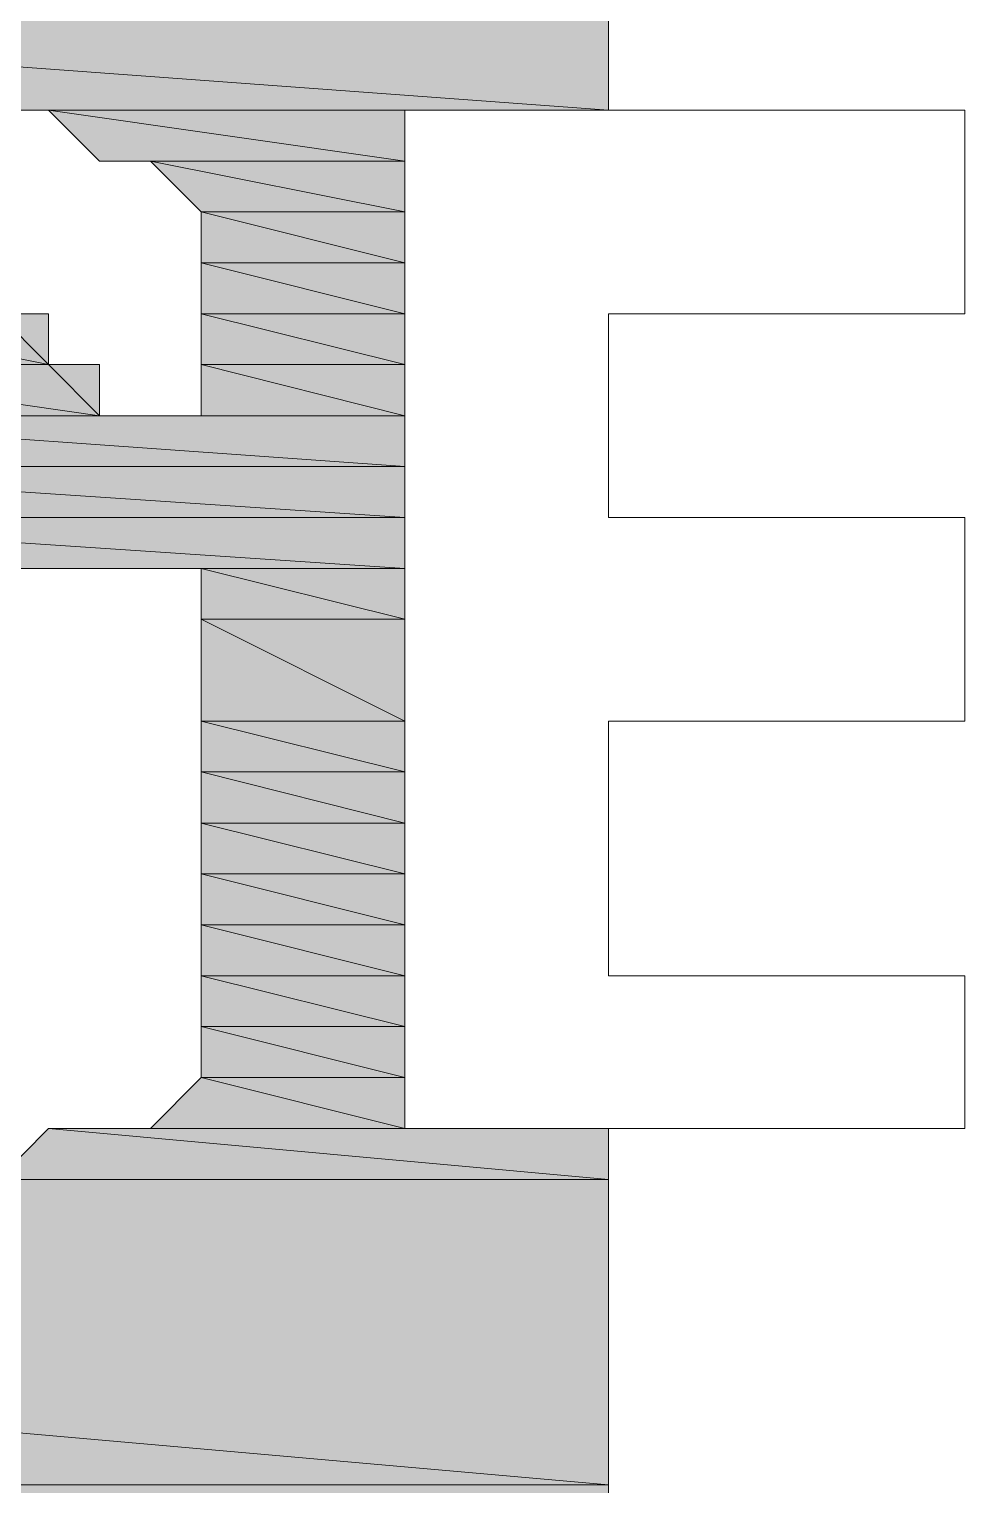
# Model space of a CAD drawing. Extents: x 2504 to 2659, y 706 to 763.
# Drawn here: x 2517.975 to 2518.31, y 754.229 to 754.751 of the extents above; entities that cross this region are included whole.
import ezdxf

# ---------------------------------------------------------------- set-up
doc = ezdxf.new("R2010")
doc.units = 0
doc.header["$MEASUREMENT"] = 0
doc.layers.add('HANBO', color=7, linetype='CONTINUOUS', lineweight=9)

# ---------------------------------------------------------------- blocks, each defined once
blk = doc.blocks.new('ea')
at = {"layer": 'HANBO'}
h = blk.add_hatch(color=256, dxfattribs=at)
h.dxf.hatch_style = 2
h.paths.add_polyline_path([(55.18023, 79.31354), (55.18023, 79.23117), (56.29998, 79.23117)])
h = blk.add_hatch(color=256, dxfattribs=at)
h.dxf.hatch_style = 2
h.paths.add_polyline_path([(55.18023, 79.31354), (56.29998, 79.31354), (56.29998, 79.23117)])
h = blk.add_hatch(color=256, dxfattribs=at)
h.dxf.hatch_style = 2
h.paths.add_polyline_path([(56.11883, 79.23117), (56.13532, 79.21475), (56.23411, 79.21475)])
h = blk.add_hatch(color=256, dxfattribs=at)
h.dxf.hatch_style = 2
h.paths.add_polyline_path([(56.11883, 79.23117), (56.23411, 79.23117), (56.23411, 79.21475)])
h = blk.add_hatch(color=256, dxfattribs=at)
h.dxf.hatch_style = 2
h.paths.add_polyline_path([(56.1518, 79.21475), (56.16828, 79.19832), (56.23411, 79.19832)])
h = blk.add_hatch(color=256, dxfattribs=at)
h.dxf.hatch_style = 2
h.paths.add_polyline_path([(56.1518, 79.21475), (56.23411, 79.21475), (56.23411, 79.19832)])
h = blk.add_hatch(color=256, dxfattribs=at)
h.dxf.hatch_style = 2
h.paths.add_polyline_path([(56.16828, 79.19832), (56.16828, 79.18178), (56.23411, 79.18178)])
h = blk.add_hatch(color=256, dxfattribs=at)
h.dxf.hatch_style = 2
h.paths.add_polyline_path([(56.16828, 79.19832), (56.23411, 79.19832), (56.23411, 79.18178)])
h = blk.add_hatch(color=256, dxfattribs=at)
h.dxf.hatch_style = 2
h.paths.add_polyline_path([(56.16828, 79.18178), (56.16828, 79.16535), (56.23411, 79.16535)])
h = blk.add_hatch(color=256, dxfattribs=at)
h.dxf.hatch_style = 2
h.paths.add_polyline_path([(56.16828, 79.18178), (56.23411, 79.18178), (56.23411, 79.16535)])
h = blk.add_hatch(color=256, dxfattribs=at)
h.dxf.hatch_style = 2
h.paths.add_polyline_path([(56.03653, 79.16535), (56.02005, 79.14892), (56.11883, 79.14892)])
h = blk.add_hatch(color=256, dxfattribs=at)
h.dxf.hatch_style = 2
h.paths.add_polyline_path([(56.03653, 79.16535), (56.11883, 79.16535), (56.11883, 79.14892)])
h = blk.add_hatch(color=256, dxfattribs=at)
h.dxf.hatch_style = 2
h.paths.add_polyline_path([(56.16828, 79.16535), (56.16828, 79.14892), (56.23411, 79.14892)])
h = blk.add_hatch(color=256, dxfattribs=at)
h.dxf.hatch_style = 2
h.paths.add_polyline_path([(56.16828, 79.16535), (56.23411, 79.16535), (56.23411, 79.14892)])
h = blk.add_hatch(color=256, dxfattribs=at)
h.dxf.hatch_style = 2
h.paths.add_polyline_path([(56.02005, 79.14892), (56.00356, 79.13239), (56.13532, 79.13239)])
h = blk.add_hatch(color=256, dxfattribs=at)
h.dxf.hatch_style = 2
h.paths.add_polyline_path([(56.02005, 79.14892), (56.13532, 79.14892), (56.13532, 79.13239)])
h = blk.add_hatch(color=256, dxfattribs=at)
h.dxf.hatch_style = 2
h.paths.add_polyline_path([(56.16828, 79.14892), (56.16828, 79.13239), (56.23411, 79.13239)])
h = blk.add_hatch(color=256, dxfattribs=at)
h.dxf.hatch_style = 2
h.paths.add_polyline_path([(56.16828, 79.14892), (56.23411, 79.14892), (56.23411, 79.13239)])
h = blk.add_hatch(color=256, dxfattribs=at)
h.dxf.hatch_style = 2
h.paths.add_polyline_path([(56.00356, 79.13239), (55.98713, 79.11596), (56.23411, 79.11596)])
h = blk.add_hatch(color=256, dxfattribs=at)
h.dxf.hatch_style = 2
h.paths.add_polyline_path([(56.00356, 79.13239), (56.23411, 79.13239), (56.23411, 79.11596)])
h = blk.add_hatch(color=256, dxfattribs=at)
h.dxf.hatch_style = 2
h.paths.add_polyline_path([(55.98713, 79.11596), (55.98713, 79.09942), (56.23411, 79.09942)])
h = blk.add_hatch(color=256, dxfattribs=at)
h.dxf.hatch_style = 2
h.paths.add_polyline_path([(55.98713, 79.11596), (56.23411, 79.11596), (56.23411, 79.09942)])
h = blk.add_hatch(color=256, dxfattribs=at)
h.dxf.hatch_style = 2
h.paths.add_polyline_path([(55.98713, 79.09942), (55.98713, 79.08299), (56.23411, 79.08299)])
h = blk.add_hatch(color=256, dxfattribs=at)
h.dxf.hatch_style = 2
h.paths.add_polyline_path([(55.98713, 79.09942), (56.23411, 79.09942), (56.23411, 79.08299)])
h = blk.add_hatch(color=256, dxfattribs=at)
h.dxf.hatch_style = 2
h.paths.add_polyline_path([(56.16828, 79.08299), (56.16828, 79.06656), (56.23411, 79.06656)])
h = blk.add_hatch(color=256, dxfattribs=at)
h.dxf.hatch_style = 2
h.paths.add_polyline_path([(56.16828, 79.08299), (56.23411, 79.08299), (56.23411, 79.06656)])
h = blk.add_hatch(color=256, dxfattribs=at)
h.dxf.hatch_style = 2
h.paths.add_polyline_path([(56.16828, 79.06656), (56.16828, 79.0336), (56.23411, 79.0336)])
h = blk.add_hatch(color=256, dxfattribs=at)
h.dxf.hatch_style = 2
h.paths.add_polyline_path([(56.16828, 79.06656), (56.23411, 79.06656), (56.23411, 79.0336)])
h = blk.add_hatch(color=256, dxfattribs=at)
h.dxf.hatch_style = 2
h.paths.add_polyline_path([(56.16828, 79.0336), (56.16828, 79.01717), (56.23411, 79.01717)])
h = blk.add_hatch(color=256, dxfattribs=at)
h.dxf.hatch_style = 2
h.paths.add_polyline_path([(56.16828, 79.0336), (56.23411, 79.0336), (56.23411, 79.01717)])
h = blk.add_hatch(color=256, dxfattribs=at)
h.dxf.hatch_style = 2
h.paths.add_polyline_path([(56.16828, 79.01717), (56.16828, 79.00063), (56.23411, 79.00063)])
h = blk.add_hatch(color=256, dxfattribs=at)
h.dxf.hatch_style = 2
h.paths.add_polyline_path([(56.16828, 79.01717), (56.23411, 79.01717), (56.23411, 79.00063)])
h = blk.add_hatch(color=256, dxfattribs=at)
h.dxf.hatch_style = 2
h.paths.add_polyline_path([(56.16828, 79.00063), (56.16828, 78.9842), (56.23411, 78.9842)])
h = blk.add_hatch(color=256, dxfattribs=at)
h.dxf.hatch_style = 2
h.paths.add_polyline_path([(56.16828, 79.00063), (56.23411, 79.00063), (56.23411, 78.9842)])
h = blk.add_hatch(color=256, dxfattribs=at)
h.dxf.hatch_style = 2
h.paths.add_polyline_path([(56.16828, 78.9842), (56.16828, 78.96777), (56.23411, 78.96777)])
h = blk.add_hatch(color=256, dxfattribs=at)
h.dxf.hatch_style = 2
h.paths.add_polyline_path([(56.16828, 78.9842), (56.23411, 78.9842), (56.23411, 78.96777)])
h = blk.add_hatch(color=256, dxfattribs=at)
h.dxf.hatch_style = 2
h.paths.add_polyline_path([(56.16828, 78.96777), (56.16828, 78.95123), (56.23411, 78.95123)])
h = blk.add_hatch(color=256, dxfattribs=at)
h.dxf.hatch_style = 2
h.paths.add_polyline_path([(56.16828, 78.96777), (56.23411, 78.96777), (56.23411, 78.95123)])
h = blk.add_hatch(color=256, dxfattribs=at)
h.dxf.hatch_style = 2
h.paths.add_polyline_path([(56.16828, 78.95123), (56.16828, 78.93481), (56.23411, 78.93481)])
h = blk.add_hatch(color=256, dxfattribs=at)
h.dxf.hatch_style = 2
h.paths.add_polyline_path([(56.16828, 78.95123), (56.23411, 78.95123), (56.23411, 78.93481)])
h = blk.add_hatch(color=256, dxfattribs=at)
h.dxf.hatch_style = 2
h.paths.add_polyline_path([(56.16828, 78.93481), (56.16828, 78.91838), (56.23411, 78.91838)])
h = blk.add_hatch(color=256, dxfattribs=at)
h.dxf.hatch_style = 2
h.paths.add_polyline_path([(56.16828, 78.93481), (56.23411, 78.93481), (56.23411, 78.91838)])
h = blk.add_hatch(color=256, dxfattribs=at)
h.dxf.hatch_style = 2
h.paths.add_polyline_path([(56.16828, 78.91838), (56.1518, 78.90184), (56.23411, 78.90184)])
h = blk.add_hatch(color=256, dxfattribs=at)
h.dxf.hatch_style = 2
h.paths.add_polyline_path([(56.16828, 78.91838), (56.23411, 78.91838), (56.23411, 78.90184)])
h = blk.add_hatch(color=256, dxfattribs=at)
h.dxf.hatch_style = 2
h.paths.add_polyline_path([(56.11883, 78.90184), (56.10241, 78.88541), (56.29998, 78.88541)])
h = blk.add_hatch(color=256, dxfattribs=at)
h.dxf.hatch_style = 2
h.paths.add_polyline_path([(56.11883, 78.90184), (56.29998, 78.90184), (56.29998, 78.88541)])
h = blk.add_hatch(color=256, dxfattribs=at)
h.dxf.hatch_style = 2
h.paths.add_polyline_path([(55.18023, 78.88541), (55.18023, 78.78662), (56.29998, 78.78662)])
h = blk.add_hatch(color=256, dxfattribs=at)
h.dxf.hatch_style = 2
h.paths.add_polyline_path([(55.18023, 78.88541), (56.29998, 78.88541), (56.29998, 78.78662)])
h = blk.add_hatch(color=256, dxfattribs=at)
h.dxf.hatch_style = 2
h.paths.add_polyline_path([(56.02005, 78.78662), (56.29998, 78.78662), (56.29998, 78.29257)])
at = {"layer": 'HANBO', "lineweight": 0}
for points in [[(56.29998, 79.23117), (56.29998, 79.79105)], [(55.18023, 79.31354), (55.18023, 79.23117), (56.29998, 79.23117), (55.18023, 79.31354)], [(55.18023, 79.31354), (56.29998, 79.31354), (56.29998, 79.23117), (55.18023, 79.31354)], [(55.74011, 79.23117), (55.75659, 79.23117), (56.29998, 79.23117), (55.74011, 79.23117)], [(56.06944, 79.16535), (56.08592, 79.16535), (56.10241, 79.16535), (56.11883, 79.14892), (56.13532, 79.13239), (56.1518, 79.13239), (56.16828, 79.13239), (56.16828, 79.19832), (56.1518, 79.21475), (56.13532, 79.21475), (56.11883, 79.23117), (56.10241, 79.23117), (56.08592, 79.23117), (56.06944, 79.23117)], [(56.06944, 79.23117), (56.08592, 79.23117), (56.29998, 79.23117), (56.06944, 79.23117)], [(56.08592, 79.23117), (56.10241, 79.23117), (56.29998, 79.23117), (56.08592, 79.23117)], [(56.10241, 79.23117), (56.11883, 79.23117), (56.29998, 79.23117), (56.10241, 79.23117)], [(56.11883, 79.23117), (56.13532, 79.21475), (56.23411, 79.21475), (56.11883, 79.23117)], [(56.11883, 79.23117), (56.23411, 79.23117), (56.23411, 79.21475), (56.11883, 79.23117)], [(56.23411, 79.23117), (56.23411, 78.90184)], [(56.29998, 79.23117), (56.23411, 79.23117)], [(56.41526, 79.23117), (56.29998, 79.23117)], [(56.41526, 79.16535), (56.41526, 79.23117)], [(56.13532, 79.21475), (56.1518, 79.21475), (56.23411, 79.21475), (56.13532, 79.21475)], [(56.1518, 79.21475), (56.16828, 79.19832), (56.23411, 79.19832), (56.1518, 79.21475)], [(56.1518, 79.21475), (56.23411, 79.21475), (56.23411, 79.19832), (56.1518, 79.21475)], [(56.16828, 79.19832), (56.16828, 79.18178), (56.23411, 79.18178), (56.16828, 79.19832)], [(56.16828, 79.19832), (56.23411, 79.19832), (56.23411, 79.18178), (56.16828, 79.19832)], [(56.16828, 79.18178), (56.16828, 79.16535), (56.23411, 79.16535), (56.16828, 79.18178)], [(56.16828, 79.18178), (56.23411, 79.18178), (56.23411, 79.16535), (56.16828, 79.18178)], [(56.03653, 79.16535), (56.02005, 79.14892), (56.11883, 79.14892), (56.03653, 79.16535)], [(56.03653, 79.16535), (56.10241, 79.16535), (56.11883, 79.16535), (56.03653, 79.16535)], [(56.03653, 79.16535), (56.11883, 79.16535), (56.11883, 79.14892), (56.03653, 79.16535)], [(56.16828, 79.16535), (56.16828, 79.14892), (56.23411, 79.14892), (56.16828, 79.16535)], [(56.16828, 79.16535), (56.23411, 79.16535), (56.23411, 79.14892), (56.16828, 79.16535)], [(56.29998, 79.09942), (56.29998, 79.16535)], [(56.29998, 79.16535), (56.3329, 79.16535)], [(56.3329, 79.16535), (56.41526, 79.16535)], [(56.02005, 79.14892), (56.00356, 79.13239), (56.13532, 79.13239), (56.02005, 79.14892)], [(56.02005, 79.14892), (56.11883, 79.14892), (56.13532, 79.14892), (56.02005, 79.14892)], [(56.02005, 79.14892), (56.13532, 79.14892), (56.13532, 79.13239), (56.02005, 79.14892)], [(56.16828, 79.14892), (56.16828, 79.13239), (56.23411, 79.13239), (56.16828, 79.14892)], [(56.16828, 79.14892), (56.23411, 79.14892), (56.23411, 79.13239), (56.16828, 79.14892)], [(56.00356, 79.13239), (55.98713, 79.11596), (56.23411, 79.11596), (56.00356, 79.13239)], [(56.00356, 79.13239), (56.13532, 79.13239), (56.1518, 79.13239), (56.00356, 79.13239)], [(56.00356, 79.13239), (56.23411, 79.13239), (56.23411, 79.11596), (56.00356, 79.13239)], [(55.98713, 79.11596), (55.98713, 79.09942), (56.23411, 79.09942), (55.98713, 79.11596)], [(55.98713, 79.11596), (56.23411, 79.11596), (56.23411, 79.09942), (55.98713, 79.11596)], [(55.98713, 79.09942), (55.98713, 79.08299), (56.23411, 79.08299), (55.98713, 79.09942)], [(55.98713, 79.09942), (56.23411, 79.09942), (56.23411, 79.08299), (55.98713, 79.09942)], [(56.3329, 79.09942), (56.29998, 79.09942)], [(56.41526, 79.0336), (56.41526, 79.09942), (56.3329, 79.09942)], [(55.95417, 78.93481), (55.97065, 78.91838), (55.98713, 78.90184), (56.00356, 78.90184), (56.02005, 78.88541), (56.03653, 78.88541), (56.05296, 78.88541), (56.06944, 78.88541), (56.08592, 78.88541), (56.10241, 78.88541), (56.11883, 78.90184), (56.13532, 78.90184), (56.1518, 78.90184), (56.16828, 78.91838), (56.16828, 79.08299)], [(56.16828, 79.08299), (56.03653, 79.08299), (56.03653, 79.01717), (56.10241, 79.01717), (56.10241, 78.95123), (56.08592, 78.95123)], [(56.16828, 79.08299), (56.16828, 79.06656), (56.23411, 79.06656), (56.16828, 79.08299)], [(56.16828, 79.08299), (56.23411, 79.08299), (56.23411, 79.06656), (56.16828, 79.08299)], [(56.16828, 79.06656), (56.16828, 79.0336), (56.23411, 79.0336), (56.16828, 79.06656)], [(56.16828, 79.06656), (56.23411, 79.06656), (56.23411, 79.0336), (56.16828, 79.06656)], [(56.16828, 79.0336), (56.16828, 79.01717), (56.23411, 79.01717), (56.16828, 79.0336)], [(56.16828, 79.0336), (56.23411, 79.0336), (56.23411, 79.01717), (56.16828, 79.0336)], [(56.29998, 78.95123), (56.29998, 79.0336)], [(56.29998, 79.0336), (56.3329, 79.0336)], [(56.3329, 79.0336), (56.41526, 79.0336)], [(56.16828, 79.01717), (56.16828, 79.00063), (56.23411, 79.00063), (56.16828, 79.01717)], [(56.16828, 79.01717), (56.23411, 79.01717), (56.23411, 79.00063), (56.16828, 79.01717)], [(56.16828, 79.00063), (56.16828, 78.9842), (56.23411, 78.9842), (56.16828, 79.00063)], [(56.16828, 79.00063), (56.23411, 79.00063), (56.23411, 78.9842), (56.16828, 79.00063)], [(56.16828, 78.9842), (56.16828, 78.96777), (56.23411, 78.96777), (56.16828, 78.9842)], [(56.16828, 78.9842), (56.23411, 78.9842), (56.23411, 78.96777), (56.16828, 78.9842)], [(56.16828, 78.96777), (56.16828, 78.95123), (56.23411, 78.95123), (56.16828, 78.96777)], [(56.16828, 78.96777), (56.23411, 78.96777), (56.23411, 78.95123), (56.16828, 78.96777)], [(56.16828, 78.95123), (56.16828, 78.93481), (56.23411, 78.93481), (56.16828, 78.95123)], [(56.16828, 78.95123), (56.23411, 78.95123), (56.23411, 78.93481), (56.16828, 78.95123)], [(56.3329, 78.95123), (56.29998, 78.95123)], [(56.41526, 78.90184), (56.41526, 78.95123), (56.3329, 78.95123)], [(56.16828, 78.93481), (56.16828, 78.91838), (56.23411, 78.91838), (56.16828, 78.93481)], [(56.16828, 78.93481), (56.23411, 78.93481), (56.23411, 78.91838), (56.16828, 78.93481)], [(56.16828, 78.91838), (56.1518, 78.90184), (56.23411, 78.90184), (56.16828, 78.91838)], [(56.16828, 78.91838), (56.23411, 78.91838), (56.23411, 78.90184), (56.16828, 78.91838)], [(56.11883, 78.90184), (56.10241, 78.88541), (56.29998, 78.88541), (56.11883, 78.90184)], [(56.13532, 78.90184), (56.11883, 78.90184), (56.23411, 78.90184), (56.13532, 78.90184)], [(56.11883, 78.90184), (56.29998, 78.90184), (56.29998, 78.88541), (56.11883, 78.90184)], [(56.1518, 78.90184), (56.13532, 78.90184), (56.23411, 78.90184), (56.1518, 78.90184)], [(56.23411, 78.90184), (56.29998, 78.90184)], [(56.29998, 78.29257), (56.29998, 78.90184)], [(56.29998, 78.90184), (56.41526, 78.90184)], [(55.18023, 78.88541), (55.18023, 78.78662), (56.29998, 78.78662), (55.18023, 78.88541)], [(55.18023, 78.88541), (56.29998, 78.88541), (56.29998, 78.78662), (55.18023, 78.88541)], [(56.08592, 78.88541), (56.06944, 78.88541), (56.29998, 78.88541), (56.08592, 78.88541)], [(56.10241, 78.88541), (56.08592, 78.88541), (56.29998, 78.88541), (56.10241, 78.88541)]]:
    blk.add_lwpolyline(points, dxfattribs=at)
for points in [[(55.74011, 79.23117), (55.74011, 79.23117), (56.29998, 79.23117), (56.29998, 79.23117), (56.29998, 79.23117), (55.74011, 79.23117), (55.74011, 79.23117)], [(56.06944, 79.23117), (56.06944, 79.23117), (56.29998, 79.23117), (56.29998, 79.23117), (56.29998, 79.23117), (56.06944, 79.23117), (56.06944, 79.23117)], [(56.08592, 79.23117), (56.08592, 79.23117), (56.29998, 79.23117), (56.29998, 79.23117), (56.29998, 79.23117), (56.08592, 79.23117), (56.08592, 79.23117)], [(56.08592, 79.23117), (56.08592, 79.23117), (56.29998, 79.23117), (56.29998, 79.23117), (56.29998, 79.23117), (56.08592, 79.23117), (56.08592, 79.23117)], [(56.08592, 79.23117), (56.08592, 79.23117), (56.29998, 79.23117), (56.29998, 79.23117), (56.29998, 79.23117), (56.08592, 79.23117), (56.08592, 79.23117)], [(56.08592, 79.23117), (56.08592, 79.23117), (56.29998, 79.23117), (56.29998, 79.23117), (56.29998, 79.23117), (56.08592, 79.23117), (56.08592, 79.23117)], [(56.08592, 79.23117), (56.08592, 79.23117), (56.29998, 79.23117), (56.29998, 79.23117), (56.29998, 79.23117), (56.08592, 79.23117), (56.08592, 79.23117)], [(56.10241, 79.23117), (56.10241, 79.23117), (56.29998, 79.23117), (56.29998, 79.23117), (56.29998, 79.23117), (56.10241, 79.23117), (56.10241, 79.23117)], [(56.10241, 79.23117), (56.10241, 79.23117), (56.29998, 79.23117), (56.29998, 79.23117), (56.29998, 79.23117), (56.10241, 79.23117), (56.10241, 79.23117)], [(56.10241, 79.23117), (56.10241, 79.23117), (56.29998, 79.23117), (56.29998, 79.23117), (56.29998, 79.23117), (56.10241, 79.23117), (56.10241, 79.23117)], [(56.10241, 79.23117), (56.10241, 79.23117), (56.29998, 79.23117), (56.29998, 79.23117), (56.29998, 79.23117), (56.10241, 79.23117), (56.10241, 79.23117)], [(56.10241, 79.23117), (56.10241, 79.23117), (56.29998, 79.23117), (56.29998, 79.23117), (56.29998, 79.23117), (56.10241, 79.23117), (56.10241, 79.23117)], [(56.11883, 79.23117), (56.11883, 79.23117), (56.29998, 79.23117), (56.29998, 79.23117), (56.29998, 79.23117), (56.11883, 79.23117), (56.11883, 79.23117)], [(56.11883, 79.23117), (56.11883, 79.23117), (56.29998, 79.23117), (56.29998, 79.23117), (56.29998, 79.23117), (56.11883, 79.23117), (56.11883, 79.23117)], [(56.11883, 79.23117), (56.11883, 79.23117), (56.29998, 79.23117), (56.29998, 79.23117), (56.29998, 79.23117), (56.11883, 79.23117), (56.11883, 79.23117)], [(56.11883, 79.23117), (56.11883, 79.23117), (56.29998, 79.23117), (56.29998, 79.23117), (56.29998, 79.23117), (56.11883, 79.23117), (56.11883, 79.23117)], [(56.23411, 79.23117), (56.23411, 79.23117), (56.29998, 79.23117), (56.29998, 79.23117), (56.29998, 79.23117), (56.23411, 79.23117), (56.23411, 79.23117)], [(56.13532, 79.21475), (56.13532, 79.21475), (56.23411, 79.21475), (56.23411, 79.21475), (56.23411, 79.21475), (56.13532, 79.21475), (56.13532, 79.21475)], [(56.13532, 79.21475), (56.13532, 79.21475), (56.23411, 79.21475), (56.23411, 79.21475), (56.23411, 79.21475), (56.13532, 79.21475), (56.13532, 79.21475)], [(56.13532, 79.21475), (56.13532, 79.21475), (56.23411, 79.21475), (56.23411, 79.21475), (56.23411, 79.21475), (56.13532, 79.21475), (56.13532, 79.21475)], [(56.13532, 79.21475), (56.13532, 79.21475), (56.23411, 79.21475), (56.23411, 79.21475), (56.23411, 79.21475), (56.13532, 79.21475), (56.13532, 79.21475)], [(56.13532, 79.21475), (56.13532, 79.21475), (56.23411, 79.21475), (56.23411, 79.21475), (56.23411, 79.21475), (56.13532, 79.21475), (56.13532, 79.21475)], [(56.13532, 79.21475), (56.13532, 79.21475), (56.23411, 79.21475), (56.23411, 79.21475), (56.23411, 79.21475), (56.13532, 79.21475), (56.13532, 79.21475)], [(56.13532, 79.21475), (56.13532, 79.21475), (56.23411, 79.21475), (56.23411, 79.21475), (56.23411, 79.21475), (56.13532, 79.21475), (56.13532, 79.21475)], [(56.1518, 79.21475), (56.1518, 79.21475), (56.23411, 79.21475), (56.23411, 79.21475), (56.23411, 79.21475), (56.1518, 79.21475), (56.1518, 79.21475)], [(56.1518, 79.21475), (56.1518, 79.21475), (56.23411, 79.21475), (56.23411, 79.21475), (56.23411, 79.21475), (56.1518, 79.21475), (56.1518, 79.21475)], [(56.1518, 79.21475), (56.1518, 79.21475), (56.23411, 79.21475), (56.23411, 79.21475), (56.23411, 79.21475), (56.1518, 79.21475), (56.1518, 79.21475)], [(56.1518, 79.21475), (56.1518, 79.21475), (56.23411, 79.21475), (56.23411, 79.21475), (56.23411, 79.21475), (56.1518, 79.21475), (56.1518, 79.21475)], [(56.1518, 79.21475), (56.1518, 79.21475), (56.23411, 79.21475), (56.23411, 79.21475), (56.23411, 79.21475), (56.1518, 79.21475), (56.1518, 79.21475)], [(56.1518, 79.21475), (56.1518, 79.21475), (56.23411, 79.21475), (56.23411, 79.21475), (56.23411, 79.21475), (56.1518, 79.21475), (56.1518, 79.21475)], [(56.16828, 79.19832), (56.16828, 79.19832), (56.23411, 79.19832), (56.23411, 79.19832), (56.23411, 79.19832), (56.16828, 79.19832), (56.16828, 79.19832)], [(56.16828, 79.19832), (56.16828, 79.19832), (56.23411, 79.19832), (56.23411, 79.19832), (56.23411, 79.19832), (56.16828, 79.19832), (56.16828, 79.19832)], [(56.16828, 79.19832), (56.16828, 79.19832), (56.23411, 79.19832), (56.23411, 79.19832), (56.23411, 79.19832), (56.16828, 79.19832), (56.16828, 79.19832)], [(56.16828, 79.19832), (56.16828, 79.19832), (56.23411, 79.19832), (56.23411, 79.19832), (56.23411, 79.19832), (56.16828, 79.19832), (56.16828, 79.19832)], [(56.16828, 79.19832), (56.16828, 79.19832), (56.23411, 79.19832), (56.23411, 79.19832), (56.23411, 79.19832), (56.16828, 79.19832), (56.16828, 79.19832)], [(56.16828, 79.19832), (56.16828, 79.19832), (56.23411, 79.19832), (56.23411, 79.19832), (56.23411, 79.19832), (56.16828, 79.19832), (56.16828, 79.19832)], [(56.16828, 79.18178), (56.16828, 79.18178), (56.23411, 79.18178), (56.23411, 79.18178), (56.23411, 79.18178), (56.16828, 79.18178), (56.16828, 79.18178)], [(56.16828, 79.18178), (56.16828, 79.18178), (56.23411, 79.18178), (56.23411, 79.18178), (56.23411, 79.18178), (56.16828, 79.18178), (56.16828, 79.18178)], [(56.03653, 79.16535), (56.03653, 79.16535), (56.11883, 79.16535), (56.11883, 79.16535), (56.11883, 79.16535), (56.03653, 79.16535), (56.03653, 79.16535)], [(56.16828, 79.16535), (56.16828, 79.16535), (56.23411, 79.16535), (56.23411, 79.16535), (56.23411, 79.16535), (56.16828, 79.16535), (56.16828, 79.16535)], [(56.16828, 79.16535), (56.16828, 79.16535), (56.23411, 79.16535), (56.23411, 79.16535), (56.23411, 79.16535), (56.16828, 79.16535), (56.16828, 79.16535)], [(56.16828, 79.16535), (56.16828, 79.16535), (56.23411, 79.16535), (56.23411, 79.16535), (56.23411, 79.16535), (56.16828, 79.16535), (56.16828, 79.16535)], [(56.16828, 79.16535), (56.16828, 79.16535), (56.23411, 79.16535), (56.23411, 79.16535), (56.23411, 79.16535), (56.16828, 79.16535), (56.16828, 79.16535)], [(56.16828, 79.16535), (56.16828, 79.16535), (56.23411, 79.16535), (56.23411, 79.16535), (56.23411, 79.16535), (56.16828, 79.16535), (56.16828, 79.16535)], [(56.16828, 79.16535), (56.16828, 79.16535), (56.23411, 79.16535), (56.23411, 79.16535), (56.23411, 79.16535), (56.16828, 79.16535), (56.16828, 79.16535)], [(56.16828, 79.16535), (56.16828, 79.16535), (56.23411, 79.16535), (56.23411, 79.16535), (56.23411, 79.16535), (56.16828, 79.16535), (56.16828, 79.16535)], [(56.16828, 79.16535), (56.16828, 79.16535), (56.23411, 79.16535), (56.23411, 79.16535), (56.23411, 79.16535), (56.16828, 79.16535), (56.16828, 79.16535)], [(56.16828, 79.16535), (56.16828, 79.16535), (56.23411, 79.16535), (56.23411, 79.16535), (56.23411, 79.16535), (56.16828, 79.16535), (56.16828, 79.16535)], [(56.16828, 79.16535), (56.16828, 79.16535), (56.23411, 79.16535), (56.23411, 79.16535), (56.23411, 79.16535), (56.16828, 79.16535), (56.16828, 79.16535)], [(56.16828, 79.16535), (56.16828, 79.16535), (56.23411, 79.16535), (56.23411, 79.16535), (56.23411, 79.16535), (56.16828, 79.16535), (56.16828, 79.16535)], [(56.16828, 79.16535), (56.16828, 79.16535), (56.23411, 79.16535), (56.23411, 79.16535), (56.23411, 79.16535), (56.16828, 79.16535), (56.16828, 79.16535)], [(56.16828, 79.16535), (56.16828, 79.16535), (56.23411, 79.16535), (56.23411, 79.16535), (56.23411, 79.16535), (56.16828, 79.16535), (56.16828, 79.16535)], [(56.16828, 79.16535), (56.16828, 79.16535), (56.23411, 79.16535), (56.23411, 79.16535), (56.23411, 79.16535), (56.16828, 79.16535), (56.16828, 79.16535)], [(56.16828, 79.16535), (56.16828, 79.16535), (56.23411, 79.16535), (56.23411, 79.16535), (56.23411, 79.16535), (56.16828, 79.16535), (56.16828, 79.16535)], [(56.16828, 79.16535), (56.16828, 79.16535), (56.23411, 79.16535), (56.23411, 79.16535), (56.23411, 79.16535), (56.16828, 79.16535), (56.16828, 79.16535)], [(56.16828, 79.16535), (56.16828, 79.16535), (56.23411, 79.16535), (56.23411, 79.16535), (56.23411, 79.16535), (56.16828, 79.16535), (56.16828, 79.16535)], [(56.16828, 79.16535), (56.16828, 79.16535), (56.23411, 79.16535), (56.23411, 79.16535), (56.23411, 79.16535), (56.16828, 79.16535), (56.16828, 79.16535)], [(56.16828, 79.16535), (56.16828, 79.16535), (56.23411, 79.16535), (56.23411, 79.16535), (56.23411, 79.16535), (56.16828, 79.16535), (56.16828, 79.16535)], [(56.16828, 79.16535), (56.16828, 79.16535), (56.23411, 79.16535), (56.23411, 79.16535), (56.23411, 79.16535), (56.16828, 79.16535), (56.16828, 79.16535)], [(56.02005, 79.14892), (56.02005, 79.14892), (56.11883, 79.14892), (56.11883, 79.14892), (56.11883, 79.14892), (56.02005, 79.14892), (56.02005, 79.14892)], [(56.02005, 79.14892), (56.02005, 79.14892), (56.11883, 79.14892), (56.11883, 79.14892), (56.11883, 79.14892), (56.02005, 79.14892), (56.02005, 79.14892)], [(56.02005, 79.14892), (56.02005, 79.14892), (56.11883, 79.14892), (56.11883, 79.14892), (56.11883, 79.14892), (56.02005, 79.14892), (56.02005, 79.14892)], [(56.02005, 79.14892), (56.02005, 79.14892), (56.11883, 79.14892), (56.11883, 79.14892), (56.11883, 79.14892), (56.02005, 79.14892), (56.02005, 79.14892)], [(56.02005, 79.14892), (56.02005, 79.14892), (56.11883, 79.14892), (56.11883, 79.14892), (56.11883, 79.14892), (56.02005, 79.14892), (56.02005, 79.14892)], [(56.02005, 79.14892), (56.02005, 79.14892), (56.11883, 79.14892), (56.11883, 79.14892), (56.11883, 79.14892), (56.02005, 79.14892), (56.02005, 79.14892)], [(56.02005, 79.14892), (56.02005, 79.14892), (56.13532, 79.14892), (56.13532, 79.14892), (56.13532, 79.14892), (56.02005, 79.14892), (56.02005, 79.14892)], [(56.02005, 79.14892), (56.02005, 79.14892), (56.13532, 79.14892), (56.13532, 79.14892), (56.13532, 79.14892), (56.02005, 79.14892), (56.02005, 79.14892)], [(56.02005, 79.14892), (56.02005, 79.14892), (56.13532, 79.14892), (56.13532, 79.14892), (56.13532, 79.14892), (56.02005, 79.14892), (56.02005, 79.14892)], [(56.02005, 79.14892), (56.02005, 79.14892), (56.13532, 79.14892), (56.13532, 79.14892), (56.13532, 79.14892), (56.02005, 79.14892), (56.02005, 79.14892)], [(56.02005, 79.14892), (56.02005, 79.14892), (56.13532, 79.14892), (56.13532, 79.14892), (56.13532, 79.14892), (56.02005, 79.14892), (56.02005, 79.14892)], [(56.02005, 79.14892), (56.02005, 79.14892), (56.13532, 79.14892), (56.13532, 79.14892), (56.13532, 79.14892), (56.02005, 79.14892), (56.02005, 79.14892)], [(56.02005, 79.14892), (56.02005, 79.14892), (56.13532, 79.14892), (56.13532, 79.14892), (56.13532, 79.14892), (56.02005, 79.14892), (56.02005, 79.14892)], [(56.16828, 79.14892), (56.16828, 79.14892), (56.23411, 79.14892), (56.23411, 79.14892), (56.23411, 79.14892), (56.16828, 79.14892), (56.16828, 79.14892)], [(56.16828, 79.14892), (56.16828, 79.14892), (56.23411, 79.14892), (56.23411, 79.14892), (56.23411, 79.14892), (56.16828, 79.14892), (56.16828, 79.14892)], [(56.16828, 79.14892), (56.16828, 79.14892), (56.23411, 79.14892), (56.23411, 79.14892), (56.23411, 79.14892), (56.16828, 79.14892), (56.16828, 79.14892)], [(56.16828, 79.14892), (56.16828, 79.14892), (56.23411, 79.14892), (56.23411, 79.14892), (56.23411, 79.14892), (56.16828, 79.14892), (56.16828, 79.14892)], [(56.16828, 79.14892), (56.16828, 79.14892), (56.23411, 79.14892), (56.23411, 79.14892), (56.23411, 79.14892), (56.16828, 79.14892), (56.16828, 79.14892)], [(56.16828, 79.14892), (56.16828, 79.14892), (56.23411, 79.14892), (56.23411, 79.14892), (56.23411, 79.14892), (56.16828, 79.14892), (56.16828, 79.14892)], [(56.16828, 79.14892), (56.16828, 79.14892), (56.23411, 79.14892), (56.23411, 79.14892), (56.23411, 79.14892), (56.16828, 79.14892), (56.16828, 79.14892)], [(56.16828, 79.14892), (56.16828, 79.14892), (56.23411, 79.14892), (56.23411, 79.14892), (56.23411, 79.14892), (56.16828, 79.14892), (56.16828, 79.14892)], [(56.16828, 79.14892), (56.16828, 79.14892), (56.23411, 79.14892), (56.23411, 79.14892), (56.23411, 79.14892), (56.16828, 79.14892), (56.16828, 79.14892)], [(56.16828, 79.14892), (56.16828, 79.14892), (56.23411, 79.14892), (56.23411, 79.14892), (56.23411, 79.14892), (56.16828, 79.14892), (56.16828, 79.14892)], [(56.16828, 79.14892), (56.16828, 79.14892), (56.23411, 79.14892), (56.23411, 79.14892), (56.23411, 79.14892), (56.16828, 79.14892), (56.16828, 79.14892)], [(56.16828, 79.14892), (56.16828, 79.14892), (56.23411, 79.14892), (56.23411, 79.14892), (56.23411, 79.14892), (56.16828, 79.14892), (56.16828, 79.14892)], [(56.16828, 79.14892), (56.16828, 79.14892), (56.23411, 79.14892), (56.23411, 79.14892), (56.23411, 79.14892), (56.16828, 79.14892), (56.16828, 79.14892)], [(56.16828, 79.14892), (56.16828, 79.14892), (56.23411, 79.14892), (56.23411, 79.14892), (56.23411, 79.14892), (56.16828, 79.14892), (56.16828, 79.14892)], [(56.00356, 79.13239), (56.00356, 79.13239), (56.13532, 79.13239), (56.13532, 79.13239), (56.13532, 79.13239), (56.00356, 79.13239), (56.00356, 79.13239)], [(56.00356, 79.13239), (56.00356, 79.13239), (56.13532, 79.13239), (56.13532, 79.13239), (56.13532, 79.13239), (56.00356, 79.13239), (56.00356, 79.13239)], [(56.00356, 79.13239), (56.00356, 79.13239), (56.1518, 79.13239), (56.1518, 79.13239), (56.1518, 79.13239), (56.00356, 79.13239), (56.00356, 79.13239)], [(56.00356, 79.13239), (56.00356, 79.13239), (56.1518, 79.13239), (56.1518, 79.13239), (56.1518, 79.13239), (56.00356, 79.13239), (56.00356, 79.13239)], [(56.00356, 79.13239), (56.00356, 79.13239), (56.1518, 79.13239), (56.1518, 79.13239), (56.1518, 79.13239), (56.00356, 79.13239), (56.00356, 79.13239)], [(56.00356, 79.13239), (56.00356, 79.13239), (56.1518, 79.13239), (56.1518, 79.13239), (56.1518, 79.13239), (56.00356, 79.13239), (56.00356, 79.13239)], [(56.00356, 79.13239), (56.00356, 79.13239), (56.1518, 79.13239), (56.1518, 79.13239), (56.1518, 79.13239), (56.00356, 79.13239), (56.00356, 79.13239)], [(56.00356, 79.13239), (56.00356, 79.13239), (56.1518, 79.13239), (56.1518, 79.13239), (56.1518, 79.13239), (56.00356, 79.13239), (56.00356, 79.13239)], [(56.00356, 79.13239), (56.00356, 79.13239), (56.1518, 79.13239), (56.1518, 79.13239), (56.1518, 79.13239), (56.00356, 79.13239), (56.00356, 79.13239)], [(56.00356, 79.13239), (56.00356, 79.13239), (56.1518, 79.13239), (56.1518, 79.13239), (56.1518, 79.13239), (56.00356, 79.13239), (56.00356, 79.13239)], [(56.00356, 79.13239), (56.00356, 79.13239), (56.1518, 79.13239), (56.1518, 79.13239), (56.1518, 79.13239), (56.00356, 79.13239), (56.00356, 79.13239)], [(56.00356, 79.13239), (56.00356, 79.13239), (56.1518, 79.13239), (56.1518, 79.13239), (56.1518, 79.13239), (56.00356, 79.13239), (56.00356, 79.13239)], [(56.00356, 79.13239), (56.00356, 79.13239), (56.1518, 79.13239), (56.1518, 79.13239), (56.1518, 79.13239), (56.00356, 79.13239), (56.00356, 79.13239)], [(56.1518, 79.13239), (56.1518, 79.13239), (56.16828, 79.13239), (56.16828, 79.13239), (56.16828, 79.13239), (56.1518, 79.13239), (56.1518, 79.13239)], [(56.16828, 79.13239), (56.16828, 79.13239), (56.23411, 79.13239), (56.23411, 79.13239), (56.23411, 79.13239), (56.16828, 79.13239), (56.16828, 79.13239)], [(56.16828, 79.13239), (56.16828, 79.13239), (56.23411, 79.13239), (56.23411, 79.13239), (56.23411, 79.13239), (56.16828, 79.13239), (56.16828, 79.13239)], [(56.16828, 79.13239), (56.16828, 79.13239), (56.23411, 79.13239), (56.23411, 79.13239), (56.23411, 79.13239), (56.16828, 79.13239), (56.16828, 79.13239)], [(56.16828, 79.13239), (56.16828, 79.13239), (56.23411, 79.13239), (56.23411, 79.13239), (56.23411, 79.13239), (56.16828, 79.13239), (56.16828, 79.13239)], [(56.16828, 79.13239), (56.16828, 79.13239), (56.23411, 79.13239), (56.23411, 79.13239), (56.23411, 79.13239), (56.16828, 79.13239), (56.16828, 79.13239)], [(56.16828, 79.13239), (56.16828, 79.13239), (56.23411, 79.13239), (56.23411, 79.13239), (56.23411, 79.13239), (56.16828, 79.13239), (56.16828, 79.13239)], [(56.16828, 79.13239), (56.16828, 79.13239), (56.23411, 79.13239), (56.23411, 79.13239), (56.23411, 79.13239), (56.16828, 79.13239), (56.16828, 79.13239)], [(56.16828, 79.13239), (56.16828, 79.13239), (56.23411, 79.13239), (56.23411, 79.13239), (56.23411, 79.13239), (56.16828, 79.13239), (56.16828, 79.13239)], [(56.16828, 79.13239), (56.16828, 79.13239), (56.23411, 79.13239), (56.23411, 79.13239), (56.23411, 79.13239), (56.16828, 79.13239), (56.16828, 79.13239)], [(56.16828, 79.13239), (56.16828, 79.13239), (56.23411, 79.13239), (56.23411, 79.13239), (56.23411, 79.13239), (56.16828, 79.13239), (56.16828, 79.13239)], [(56.16828, 79.13239), (56.16828, 79.13239), (56.23411, 79.13239), (56.23411, 79.13239), (56.23411, 79.13239), (56.16828, 79.13239), (56.16828, 79.13239)], [(56.16828, 79.13239), (56.16828, 79.13239), (56.23411, 79.13239), (56.23411, 79.13239), (56.23411, 79.13239), (56.16828, 79.13239), (56.16828, 79.13239)], [(56.16828, 79.13239), (56.16828, 79.13239), (56.23411, 79.13239), (56.23411, 79.13239), (56.23411, 79.13239), (56.16828, 79.13239), (56.16828, 79.13239)], [(56.16828, 79.13239), (56.16828, 79.13239), (56.23411, 79.13239), (56.23411, 79.13239), (56.23411, 79.13239), (56.16828, 79.13239), (56.16828, 79.13239)], [(55.98713, 79.11596), (55.98713, 79.11596), (56.23411, 79.11596), (56.23411, 79.11596), (56.23411, 79.11596), (55.98713, 79.11596), (55.98713, 79.11596)], [(55.98713, 79.11596), (55.98713, 79.11596), (56.23411, 79.11596), (56.23411, 79.11596), (56.23411, 79.11596), (55.98713, 79.11596), (55.98713, 79.11596)], [(55.98713, 79.11596), (55.98713, 79.11596), (56.23411, 79.11596), (56.23411, 79.11596), (56.23411, 79.11596), (55.98713, 79.11596), (55.98713, 79.11596)], [(55.98713, 79.11596), (55.98713, 79.11596), (56.23411, 79.11596), (56.23411, 79.11596), (56.23411, 79.11596), (55.98713, 79.11596), (55.98713, 79.11596)], [(55.98713, 79.08299), (55.98713, 79.08299), (56.23411, 79.08299), (56.23411, 79.08299), (56.23411, 79.08299), (55.98713, 79.08299), (55.98713, 79.08299)], [(55.98713, 79.08299), (55.98713, 79.08299), (56.23411, 79.08299), (56.23411, 79.08299), (56.23411, 79.08299), (55.98713, 79.08299), (55.98713, 79.08299)], [(55.98713, 79.08299), (55.98713, 79.08299), (56.23411, 79.08299), (56.23411, 79.08299), (56.23411, 79.08299), (55.98713, 79.08299), (55.98713, 79.08299)], [(55.98713, 79.08299), (55.98713, 79.08299), (56.23411, 79.08299), (56.23411, 79.08299), (56.23411, 79.08299), (55.98713, 79.08299), (55.98713, 79.08299)], [(55.98713, 79.08299), (55.98713, 79.08299), (56.23411, 79.08299), (56.23411, 79.08299), (56.23411, 79.08299), (55.98713, 79.08299), (55.98713, 79.08299)], [(55.98713, 79.08299), (55.98713, 79.08299), (56.23411, 79.08299), (56.23411, 79.08299), (56.23411, 79.08299), (55.98713, 79.08299), (55.98713, 79.08299)], [(55.98713, 79.08299), (55.98713, 79.08299), (56.23411, 79.08299), (56.23411, 79.08299), (56.23411, 79.08299), (55.98713, 79.08299), (55.98713, 79.08299)], [(55.98713, 79.08299), (55.98713, 79.08299), (56.23411, 79.08299), (56.23411, 79.08299), (56.23411, 79.08299), (55.98713, 79.08299), (55.98713, 79.08299)], [(55.98713, 79.08299), (55.98713, 79.08299), (56.23411, 79.08299), (56.23411, 79.08299), (56.23411, 79.08299), (55.98713, 79.08299), (55.98713, 79.08299)], [(55.98713, 79.08299), (55.98713, 79.08299), (56.23411, 79.08299), (56.23411, 79.08299), (56.23411, 79.08299), (55.98713, 79.08299), (55.98713, 79.08299)], [(56.03653, 79.08299), (56.03653, 79.08299), (56.16828, 79.08299), (56.16828, 79.08299), (56.16828, 79.08299), (56.03653, 79.08299), (56.03653, 79.08299)], [(56.16828, 79.06656), (56.16828, 79.06656), (56.23411, 79.06656), (56.23411, 79.06656), (56.23411, 79.06656), (56.16828, 79.06656), (56.16828, 79.06656)], [(56.16828, 79.06656), (56.16828, 79.06656), (56.23411, 79.06656), (56.23411, 79.06656), (56.23411, 79.06656), (56.16828, 79.06656), (56.16828, 79.06656)], [(56.16828, 79.06656), (56.16828, 79.06656), (56.23411, 79.06656), (56.23411, 79.06656), (56.23411, 79.06656), (56.16828, 79.06656), (56.16828, 79.06656)], [(56.16828, 79.06656), (56.16828, 79.06656), (56.23411, 79.06656), (56.23411, 79.06656), (56.23411, 79.06656), (56.16828, 79.06656), (56.16828, 79.06656)], [(56.16828, 79.06656), (56.16828, 79.06656), (56.23411, 79.06656), (56.23411, 79.06656), (56.23411, 79.06656), (56.16828, 79.06656), (56.16828, 79.06656)], [(56.16828, 79.06656), (56.16828, 79.06656), (56.23411, 79.06656), (56.23411, 79.06656), (56.23411, 79.06656), (56.16828, 79.06656), (56.16828, 79.06656)], [(56.16828, 79.06656), (56.16828, 79.06656), (56.23411, 79.06656), (56.23411, 79.06656), (56.23411, 79.06656), (56.16828, 79.06656), (56.16828, 79.06656)], [(56.16828, 79.06656), (56.16828, 79.06656), (56.23411, 79.06656), (56.23411, 79.06656), (56.23411, 79.06656), (56.16828, 79.06656), (56.16828, 79.06656)], [(56.16828, 79.06656), (56.16828, 79.06656), (56.23411, 79.06656), (56.23411, 79.06656), (56.23411, 79.06656), (56.16828, 79.06656), (56.16828, 79.06656)], [(56.16828, 79.06656), (56.16828, 79.06656), (56.23411, 79.06656), (56.23411, 79.06656), (56.23411, 79.06656), (56.16828, 79.06656), (56.16828, 79.06656)], [(56.16828, 79.06656), (56.16828, 79.06656), (56.23411, 79.06656), (56.23411, 79.06656), (56.23411, 79.06656), (56.16828, 79.06656), (56.16828, 79.06656)], [(56.16828, 79.06656), (56.16828, 79.06656), (56.23411, 79.06656), (56.23411, 79.06656), (56.23411, 79.06656), (56.16828, 79.06656), (56.16828, 79.06656)], [(56.16828, 79.0336), (56.16828, 79.0336), (56.23411, 79.0336), (56.23411, 79.0336), (56.23411, 79.0336), (56.16828, 79.0336), (56.16828, 79.0336)], [(56.16828, 79.0336), (56.16828, 79.0336), (56.23411, 79.0336), (56.23411, 79.0336), (56.23411, 79.0336), (56.16828, 79.0336), (56.16828, 79.0336)], [(56.16828, 79.0336), (56.16828, 79.0336), (56.23411, 79.0336), (56.23411, 79.0336), (56.23411, 79.0336), (56.16828, 79.0336), (56.16828, 79.0336)], [(56.16828, 79.0336), (56.16828, 79.0336), (56.23411, 79.0336), (56.23411, 79.0336), (56.23411, 79.0336), (56.16828, 79.0336), (56.16828, 79.0336)], [(56.16828, 79.0336), (56.16828, 79.0336), (56.23411, 79.0336), (56.23411, 79.0336), (56.23411, 79.0336), (56.16828, 79.0336), (56.16828, 79.0336)], [(56.16828, 79.0336), (56.16828, 79.0336), (56.23411, 79.0336), (56.23411, 79.0336), (56.23411, 79.0336), (56.16828, 79.0336), (56.16828, 79.0336)], [(56.16828, 79.0336), (56.16828, 79.0336), (56.23411, 79.0336), (56.23411, 79.0336), (56.23411, 79.0336), (56.16828, 79.0336), (56.16828, 79.0336)], [(56.16828, 79.0336), (56.16828, 79.0336), (56.23411, 79.0336), (56.23411, 79.0336), (56.23411, 79.0336), (56.16828, 79.0336), (56.16828, 79.0336)], [(56.16828, 79.01717), (56.16828, 79.01717), (56.23411, 79.01717), (56.23411, 79.01717), (56.23411, 79.01717), (56.16828, 79.01717), (56.16828, 79.01717)], [(56.16828, 79.01717), (56.16828, 79.01717), (56.23411, 79.01717), (56.23411, 79.01717), (56.23411, 79.01717), (56.16828, 79.01717), (56.16828, 79.01717)], [(56.16828, 79.01717), (56.16828, 79.01717), (56.23411, 79.01717), (56.23411, 79.01717), (56.23411, 79.01717), (56.16828, 79.01717), (56.16828, 79.01717)], [(56.16828, 79.01717), (56.16828, 79.01717), (56.23411, 79.01717), (56.23411, 79.01717), (56.23411, 79.01717), (56.16828, 79.01717), (56.16828, 79.01717)], [(56.16828, 79.01717), (56.16828, 79.01717), (56.23411, 79.01717), (56.23411, 79.01717), (56.23411, 79.01717), (56.16828, 79.01717), (56.16828, 79.01717)], [(56.16828, 79.01717), (56.16828, 79.01717), (56.23411, 79.01717), (56.23411, 79.01717), (56.23411, 79.01717), (56.16828, 79.01717), (56.16828, 79.01717)], [(56.16828, 79.01717), (56.16828, 79.01717), (56.23411, 79.01717), (56.23411, 79.01717), (56.23411, 79.01717), (56.16828, 79.01717), (56.16828, 79.01717)], [(56.16828, 79.01717), (56.16828, 79.01717), (56.23411, 79.01717), (56.23411, 79.01717), (56.23411, 79.01717), (56.16828, 79.01717), (56.16828, 79.01717)], [(56.16828, 79.01717), (56.16828, 79.01717), (56.23411, 79.01717), (56.23411, 79.01717), (56.23411, 79.01717), (56.16828, 79.01717), (56.16828, 79.01717)], [(56.16828, 79.01717), (56.16828, 79.01717), (56.23411, 79.01717), (56.23411, 79.01717), (56.23411, 79.01717), (56.16828, 79.01717), (56.16828, 79.01717)], [(56.16828, 79.01717), (56.16828, 79.01717), (56.23411, 79.01717), (56.23411, 79.01717), (56.23411, 79.01717), (56.16828, 79.01717), (56.16828, 79.01717)], [(56.16828, 79.01717), (56.16828, 79.01717), (56.23411, 79.01717), (56.23411, 79.01717), (56.23411, 79.01717), (56.16828, 79.01717), (56.16828, 79.01717)], [(56.16828, 79.01717), (56.16828, 79.01717), (56.23411, 79.01717), (56.23411, 79.01717), (56.23411, 79.01717), (56.16828, 79.01717), (56.16828, 79.01717)], [(56.16828, 79.01717), (56.16828, 79.01717), (56.23411, 79.01717), (56.23411, 79.01717), (56.23411, 79.01717), (56.16828, 79.01717), (56.16828, 79.01717)], [(56.16828, 78.9842), (56.16828, 78.9842), (56.23411, 78.9842), (56.23411, 78.9842), (56.23411, 78.9842), (56.16828, 78.9842), (56.16828, 78.9842)], [(56.16828, 78.9842), (56.16828, 78.9842), (56.23411, 78.9842), (56.23411, 78.9842), (56.23411, 78.9842), (56.16828, 78.9842), (56.16828, 78.9842)], [(56.16828, 78.9842), (56.16828, 78.9842), (56.23411, 78.9842), (56.23411, 78.9842), (56.23411, 78.9842), (56.16828, 78.9842), (56.16828, 78.9842)], [(56.16828, 78.9842), (56.16828, 78.9842), (56.23411, 78.9842), (56.23411, 78.9842), (56.23411, 78.9842), (56.16828, 78.9842), (56.16828, 78.9842)], [(56.16828, 78.9842), (56.16828, 78.9842), (56.23411, 78.9842), (56.23411, 78.9842), (56.23411, 78.9842), (56.16828, 78.9842), (56.16828, 78.9842)], [(56.16828, 78.9842), (56.16828, 78.9842), (56.23411, 78.9842), (56.23411, 78.9842), (56.23411, 78.9842), (56.16828, 78.9842), (56.16828, 78.9842)], [(56.16828, 78.9842), (56.16828, 78.9842), (56.23411, 78.9842), (56.23411, 78.9842), (56.23411, 78.9842), (56.16828, 78.9842), (56.16828, 78.9842)], [(56.16828, 78.9842), (56.16828, 78.9842), (56.23411, 78.9842), (56.23411, 78.9842), (56.23411, 78.9842), (56.16828, 78.9842), (56.16828, 78.9842)], [(56.16828, 78.9842), (56.16828, 78.9842), (56.23411, 78.9842), (56.23411, 78.9842), (56.23411, 78.9842), (56.16828, 78.9842), (56.16828, 78.9842)], [(56.16828, 78.9842), (56.16828, 78.9842), (56.23411, 78.9842), (56.23411, 78.9842), (56.23411, 78.9842), (56.16828, 78.9842), (56.16828, 78.9842)], [(56.16828, 78.96777), (56.16828, 78.96777), (56.23411, 78.96777), (56.23411, 78.96777), (56.23411, 78.96777), (56.16828, 78.96777), (56.16828, 78.96777)], [(56.16828, 78.96777), (56.16828, 78.96777), (56.23411, 78.96777), (56.23411, 78.96777), (56.23411, 78.96777), (56.16828, 78.96777), (56.16828, 78.96777)], [(56.16828, 78.96777), (56.16828, 78.96777), (56.23411, 78.96777), (56.23411, 78.96777), (56.23411, 78.96777), (56.16828, 78.96777), (56.16828, 78.96777)], [(56.16828, 78.96777), (56.16828, 78.96777), (56.23411, 78.96777), (56.23411, 78.96777), (56.23411, 78.96777), (56.16828, 78.96777), (56.16828, 78.96777)], [(56.16828, 78.96777), (56.16828, 78.96777), (56.23411, 78.96777), (56.23411, 78.96777), (56.23411, 78.96777), (56.16828, 78.96777), (56.16828, 78.96777)], [(56.16828, 78.96777), (56.16828, 78.96777), (56.23411, 78.96777), (56.23411, 78.96777), (56.23411, 78.96777), (56.16828, 78.96777), (56.16828, 78.96777)], [(56.16828, 78.96777), (56.16828, 78.96777), (56.23411, 78.96777), (56.23411, 78.96777), (56.23411, 78.96777), (56.16828, 78.96777), (56.16828, 78.96777)], [(56.16828, 78.96777), (56.16828, 78.96777), (56.23411, 78.96777), (56.23411, 78.96777), (56.23411, 78.96777), (56.16828, 78.96777), (56.16828, 78.96777)], [(56.16828, 78.96777), (56.16828, 78.96777), (56.23411, 78.96777), (56.23411, 78.96777), (56.23411, 78.96777), (56.16828, 78.96777), (56.16828, 78.96777)], [(56.16828, 78.96777), (56.16828, 78.96777), (56.23411, 78.96777), (56.23411, 78.96777), (56.23411, 78.96777), (56.16828, 78.96777), (56.16828, 78.96777)], [(56.16828, 78.96777), (56.16828, 78.96777), (56.23411, 78.96777), (56.23411, 78.96777), (56.23411, 78.96777), (56.16828, 78.96777), (56.16828, 78.96777)], [(56.16828, 78.96777), (56.16828, 78.96777), (56.23411, 78.96777), (56.23411, 78.96777), (56.23411, 78.96777), (56.16828, 78.96777), (56.16828, 78.96777)], [(56.16828, 78.96777), (56.16828, 78.96777), (56.23411, 78.96777), (56.23411, 78.96777), (56.23411, 78.96777), (56.16828, 78.96777), (56.16828, 78.96777)], [(56.16828, 78.96777), (56.16828, 78.96777), (56.23411, 78.96777), (56.23411, 78.96777), (56.23411, 78.96777), (56.16828, 78.96777), (56.16828, 78.96777)], [(56.16828, 78.96777), (56.16828, 78.96777), (56.23411, 78.96777), (56.23411, 78.96777), (56.23411, 78.96777), (56.16828, 78.96777), (56.16828, 78.96777)], [(56.16828, 78.96777), (56.16828, 78.96777), (56.23411, 78.96777), (56.23411, 78.96777), (56.23411, 78.96777), (56.16828, 78.96777), (56.16828, 78.96777)], [(56.16828, 78.95123), (56.16828, 78.95123), (56.23411, 78.95123), (56.23411, 78.95123), (56.23411, 78.95123), (56.16828, 78.95123), (56.16828, 78.95123)], [(56.16828, 78.95123), (56.16828, 78.95123), (56.23411, 78.95123), (56.23411, 78.95123), (56.23411, 78.95123), (56.16828, 78.95123), (56.16828, 78.95123)], [(56.16828, 78.95123), (56.16828, 78.95123), (56.23411, 78.95123), (56.23411, 78.95123), (56.23411, 78.95123), (56.16828, 78.95123), (56.16828, 78.95123)], [(56.16828, 78.95123), (56.16828, 78.95123), (56.23411, 78.95123), (56.23411, 78.95123), (56.23411, 78.95123), (56.16828, 78.95123), (56.16828, 78.95123)], [(56.16828, 78.95123), (56.16828, 78.95123), (56.23411, 78.95123), (56.23411, 78.95123), (56.23411, 78.95123), (56.16828, 78.95123), (56.16828, 78.95123)], [(56.16828, 78.95123), (56.16828, 78.95123), (56.23411, 78.95123), (56.23411, 78.95123), (56.23411, 78.95123), (56.16828, 78.95123), (56.16828, 78.95123)], [(56.16828, 78.95123), (56.16828, 78.95123), (56.23411, 78.95123), (56.23411, 78.95123), (56.23411, 78.95123), (56.16828, 78.95123), (56.16828, 78.95123)], [(56.16828, 78.95123), (56.16828, 78.95123), (56.23411, 78.95123), (56.23411, 78.95123), (56.23411, 78.95123), (56.16828, 78.95123), (56.16828, 78.95123)], [(56.16828, 78.95123), (56.16828, 78.95123), (56.23411, 78.95123), (56.23411, 78.95123), (56.23411, 78.95123), (56.16828, 78.95123), (56.16828, 78.95123)], [(56.16828, 78.95123), (56.16828, 78.95123), (56.23411, 78.95123), (56.23411, 78.95123), (56.23411, 78.95123), (56.16828, 78.95123), (56.16828, 78.95123)], [(56.16828, 78.95123), (56.16828, 78.95123), (56.23411, 78.95123), (56.23411, 78.95123), (56.23411, 78.95123), (56.16828, 78.95123), (56.16828, 78.95123)], [(56.16828, 78.95123), (56.16828, 78.95123), (56.23411, 78.95123), (56.23411, 78.95123), (56.23411, 78.95123), (56.16828, 78.95123), (56.16828, 78.95123)], [(56.16828, 78.95123), (56.16828, 78.95123), (56.23411, 78.95123), (56.23411, 78.95123), (56.23411, 78.95123), (56.16828, 78.95123), (56.16828, 78.95123)], [(56.16828, 78.95123), (56.16828, 78.95123), (56.23411, 78.95123), (56.23411, 78.95123), (56.23411, 78.95123), (56.16828, 78.95123), (56.16828, 78.95123)], [(56.16828, 78.95123), (56.16828, 78.95123), (56.23411, 78.95123), (56.23411, 78.95123), (56.23411, 78.95123), (56.16828, 78.95123), (56.16828, 78.95123)], [(56.16828, 78.95123), (56.16828, 78.95123), (56.23411, 78.95123), (56.23411, 78.95123), (56.23411, 78.95123), (56.16828, 78.95123), (56.16828, 78.95123)], [(56.16828, 78.95123), (56.16828, 78.95123), (56.23411, 78.95123), (56.23411, 78.95123), (56.23411, 78.95123), (56.16828, 78.95123), (56.16828, 78.95123)], [(56.16828, 78.95123), (56.16828, 78.95123), (56.23411, 78.95123), (56.23411, 78.95123), (56.23411, 78.95123), (56.16828, 78.95123), (56.16828, 78.95123)], [(56.16828, 78.95123), (56.16828, 78.95123), (56.23411, 78.95123), (56.23411, 78.95123), (56.23411, 78.95123), (56.16828, 78.95123), (56.16828, 78.95123)], [(56.16828, 78.95123), (56.16828, 78.95123), (56.23411, 78.95123), (56.23411, 78.95123), (56.23411, 78.95123), (56.16828, 78.95123), (56.16828, 78.95123)], [(56.16828, 78.93481), (56.16828, 78.93481), (56.23411, 78.93481), (56.23411, 78.93481), (56.23411, 78.93481), (56.16828, 78.93481), (56.16828, 78.93481)], [(56.16828, 78.93481), (56.16828, 78.93481), (56.23411, 78.93481), (56.23411, 78.93481), (56.23411, 78.93481), (56.16828, 78.93481), (56.16828, 78.93481)], [(56.16828, 78.93481), (56.16828, 78.93481), (56.23411, 78.93481), (56.23411, 78.93481), (56.23411, 78.93481), (56.16828, 78.93481), (56.16828, 78.93481)], [(56.16828, 78.93481), (56.16828, 78.93481), (56.23411, 78.93481), (56.23411, 78.93481), (56.23411, 78.93481), (56.16828, 78.93481), (56.16828, 78.93481)], [(56.16828, 78.91838), (56.16828, 78.91838), (56.23411, 78.91838), (56.23411, 78.91838), (56.23411, 78.91838), (56.16828, 78.91838), (56.16828, 78.91838)], [(56.16828, 78.91838), (56.16828, 78.91838), (56.23411, 78.91838), (56.23411, 78.91838), (56.23411, 78.91838), (56.16828, 78.91838), (56.16828, 78.91838)], [(56.16828, 78.91838), (56.16828, 78.91838), (56.23411, 78.91838), (56.23411, 78.91838), (56.23411, 78.91838), (56.16828, 78.91838), (56.16828, 78.91838)], [(56.16828, 78.91838), (56.16828, 78.91838), (56.23411, 78.91838), (56.23411, 78.91838), (56.23411, 78.91838), (56.16828, 78.91838), (56.16828, 78.91838)], [(56.16828, 78.91838), (56.16828, 78.91838), (56.23411, 78.91838), (56.23411, 78.91838), (56.23411, 78.91838), (56.16828, 78.91838), (56.16828, 78.91838)], [(56.16828, 78.91838), (56.16828, 78.91838), (56.23411, 78.91838), (56.23411, 78.91838), (56.23411, 78.91838), (56.16828, 78.91838), (56.16828, 78.91838)], [(56.11883, 78.90184), (56.11883, 78.90184), (56.23411, 78.90184), (56.23411, 78.90184), (56.23411, 78.90184), (56.11883, 78.90184), (56.11883, 78.90184)], [(56.11883, 78.90184), (56.11883, 78.90184), (56.23411, 78.90184), (56.23411, 78.90184), (56.23411, 78.90184), (56.11883, 78.90184), (56.11883, 78.90184)], [(56.11883, 78.90184), (56.11883, 78.90184), (56.23411, 78.90184), (56.23411, 78.90184), (56.23411, 78.90184), (56.11883, 78.90184), (56.11883, 78.90184)], [(56.11883, 78.90184), (56.11883, 78.90184), (56.23411, 78.90184), (56.23411, 78.90184), (56.23411, 78.90184), (56.11883, 78.90184), (56.11883, 78.90184)], [(56.13532, 78.90184), (56.13532, 78.90184), (56.23411, 78.90184), (56.23411, 78.90184), (56.23411, 78.90184), (56.13532, 78.90184), (56.13532, 78.90184)], [(56.13532, 78.90184), (56.13532, 78.90184), (56.23411, 78.90184), (56.23411, 78.90184), (56.23411, 78.90184), (56.13532, 78.90184), (56.13532, 78.90184)], [(56.13532, 78.90184), (56.13532, 78.90184), (56.23411, 78.90184), (56.23411, 78.90184), (56.23411, 78.90184), (56.13532, 78.90184), (56.13532, 78.90184)], [(56.13532, 78.90184), (56.13532, 78.90184), (56.23411, 78.90184), (56.23411, 78.90184), (56.23411, 78.90184), (56.13532, 78.90184), (56.13532, 78.90184)], [(56.13532, 78.90184), (56.13532, 78.90184), (56.23411, 78.90184), (56.23411, 78.90184), (56.23411, 78.90184), (56.13532, 78.90184), (56.13532, 78.90184)], [(56.1518, 78.90184), (56.1518, 78.90184), (56.23411, 78.90184), (56.23411, 78.90184), (56.23411, 78.90184), (56.1518, 78.90184), (56.1518, 78.90184)], [(56.1518, 78.90184), (56.1518, 78.90184), (56.23411, 78.90184), (56.23411, 78.90184), (56.23411, 78.90184), (56.1518, 78.90184), (56.1518, 78.90184)], [(56.1518, 78.90184), (56.1518, 78.90184), (56.23411, 78.90184), (56.23411, 78.90184), (56.23411, 78.90184), (56.1518, 78.90184), (56.1518, 78.90184)], [(56.1518, 78.90184), (56.1518, 78.90184), (56.23411, 78.90184), (56.23411, 78.90184), (56.23411, 78.90184), (56.1518, 78.90184), (56.1518, 78.90184)], [(56.1518, 78.90184), (56.1518, 78.90184), (56.23411, 78.90184), (56.23411, 78.90184), (56.23411, 78.90184), (56.1518, 78.90184), (56.1518, 78.90184)], [(56.1518, 78.90184), (56.1518, 78.90184), (56.23411, 78.90184), (56.23411, 78.90184), (56.23411, 78.90184), (56.1518, 78.90184), (56.1518, 78.90184)], [(56.1518, 78.90184), (56.1518, 78.90184), (56.23411, 78.90184), (56.23411, 78.90184), (56.23411, 78.90184), (56.1518, 78.90184), (56.1518, 78.90184)], [(56.23411, 78.90184), (56.23411, 78.90184), (56.29998, 78.90184), (56.29998, 78.90184), (56.29998, 78.90184), (56.23411, 78.90184), (56.23411, 78.90184)], [(56.08592, 78.88541), (56.08592, 78.88541), (56.29998, 78.88541), (56.29998, 78.88541), (56.29998, 78.88541), (56.08592, 78.88541), (56.08592, 78.88541)], [(56.08592, 78.88541), (56.08592, 78.88541), (56.29998, 78.88541), (56.29998, 78.88541), (56.29998, 78.88541), (56.08592, 78.88541), (56.08592, 78.88541)], [(56.08592, 78.88541), (56.08592, 78.88541), (56.29998, 78.88541), (56.29998, 78.88541), (56.29998, 78.88541), (56.08592, 78.88541), (56.08592, 78.88541)], [(56.10241, 78.88541), (56.10241, 78.88541), (56.29998, 78.88541), (56.29998, 78.88541), (56.29998, 78.88541), (56.10241, 78.88541), (56.10241, 78.88541)], [(56.10241, 78.88541), (56.10241, 78.88541), (56.29998, 78.88541), (56.29998, 78.88541), (56.29998, 78.88541), (56.10241, 78.88541), (56.10241, 78.88541)], [(56.10241, 78.88541), (56.10241, 78.88541), (56.29998, 78.88541), (56.29998, 78.88541), (56.29998, 78.88541), (56.10241, 78.88541), (56.10241, 78.88541)], [(56.10241, 78.88541), (56.10241, 78.88541), (56.29998, 78.88541), (56.29998, 78.88541), (56.29998, 78.88541), (56.10241, 78.88541), (56.10241, 78.88541)], [(56.10241, 78.88541), (56.10241, 78.88541), (56.29998, 78.88541), (56.29998, 78.88541), (56.29998, 78.88541), (56.10241, 78.88541), (56.10241, 78.88541)]]:
    blk.add_open_spline(points, degree=3, knots=[0, 0, 0, 0, 1, 1, 1, 2, 2, 2, 2], dxfattribs=at)

msp = doc.modelspace()

# ---------------------------------------------------------------- block references
at = {"layer": 'HANBO', "color": 3, "xscale": 1.107966459600151, "yscale": 1.107966459600151, "zscale": 1.107966459600151}
msp.add_blockref('ea', (2455.80399, 666.9364), dxfattribs=at)

doc.saveas('drawing.dxf')
